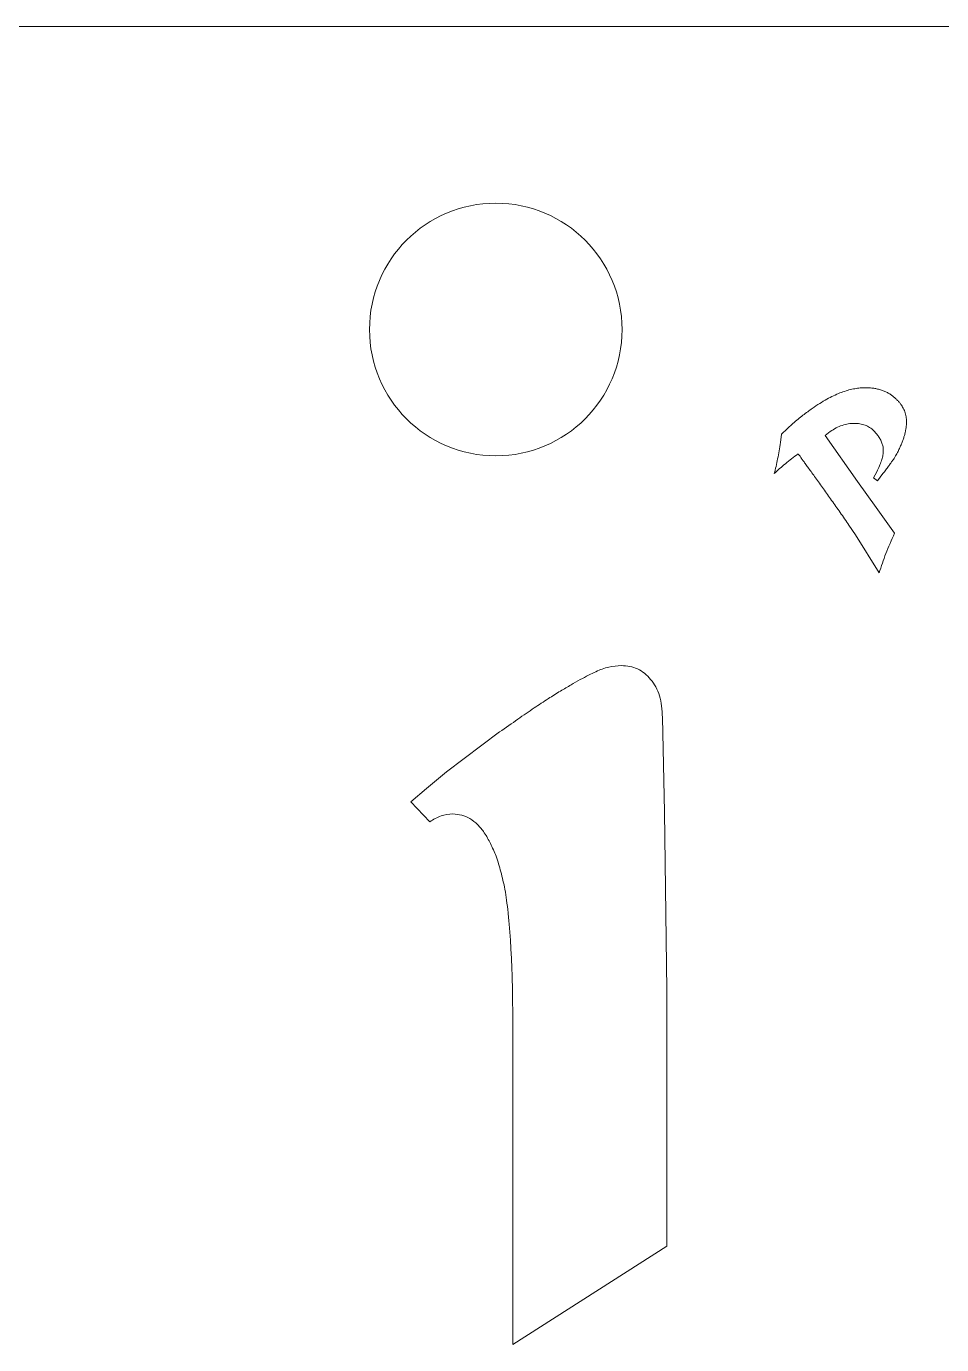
# Model space of a CAD drawing. Header units: millimetres. Extents: x -30 to 30, y -30 to 30.
# Drawn here: x -9.29 to 8.83, y 3.91 to 30 of the extents above; entities that cross this region are included whole.
import ezdxf

# ---------------------------------------------------------------- set-up
doc = ezdxf.new("R2010")
doc.units = ezdxf.units.MM

msp = doc.modelspace()

# ---------------------------------------------------------------- linework, layer by layer
at = {"color": 7, "linetype": 'Continuous', "lineweight": 15}
for p, q in [((22, 30), (-22, 30)), ((5.653, 21.927), (5.633, 21.763)), ((5.882, 22.141), (5.653, 21.927)), ((6.521, 21.9), (6.62, 21.98)), ((7.162, 20.989), (6.521, 21.9)), ((7.542, 21.186), (7.475, 21.067)), ((7.556, 21.006), (7.664, 21.148)), ((7.528, 20.476), (7.162, 20.989)), ((7.475, 21.067), (7.556, 21.006)), ((7.893, 19.967), (7.528, 20.476)), ((6.992, 20.127), (7.119, 19.937)), ((7.119, 19.937), (7.589, 19.186)), ((3.297, 16.32), (3.341, 14.455)), ((-0.979, 15.245), (0.074, 16.035)), ((-1.372, 14.915), (-0.979, 15.245)), ((-1.68, 14.652), (-1.372, 14.915)), ((-1.309, 14.259), (-1.68, 14.652)), ((3.341, 14.455), (3.383, 10.925)), ((3.383, 10.925), (3.383, 5.859)), ((0.338, 3.909), (0.338, 9.894)), ((3.383, 5.859), (0.338, 3.909))]:
    msp.add_line(p, q, dxfattribs=at)
msp.add_circle((0, 24), 2.5, dxfattribs=at)
for points, knots in [([(6.264, 22.439), (6.313, 22.472), (6.408, 22.536), (6.549, 22.62), (6.683, 22.689), (6.81, 22.744), (6.931, 22.787), (7.048, 22.819), (7.16, 22.839), (7.234, 22.844), (7.27, 22.847)], [0, 0, 0, 0, 0.161335, 0.310874, 0.447404, 0.57255, 0.688483, 0.797953, 0.901688, 1, 1, 1, 1]), ([(7.27, 22.847), (7.299, 22.847), (7.356, 22.848), (7.44, 22.843), (7.52, 22.831), (7.596, 22.813), (7.668, 22.79), (7.735, 22.761), (7.798, 22.727), (7.854, 22.686), (7.906, 22.643), (7.953, 22.598), (7.994, 22.553), (8.017, 22.521), (8.029, 22.505)], [0, 0, 0, 0, 0.100256, 0.196905, 0.289066, 0.378785, 0.465735, 0.549409, 0.630999, 0.71108, 0.789265, 0.862859, 0.933314, 1, 1, 1, 1]), ([(5.882, 22.141), (5.915, 22.169), (5.981, 22.225), (6.078, 22.302), (6.172, 22.373), (6.234, 22.417), (6.264, 22.439)], [0, 0, 0, 0, 0.271701, 0.529511, 0.771681, 1, 1, 1, 1]), ([(8.029, 22.505), (8.046, 22.477), (8.081, 22.42), (8.114, 22.325), (8.131, 22.222), (8.131, 22.133), (8.123, 22.058), (8.113, 21.998), (8.099, 21.936), (8.08, 21.871), (8.057, 21.804), (8.03, 21.734), (7.999, 21.662), (7.975, 21.613), (7.963, 21.588)], [0, 0, 0, 0, 0.103005, 0.205427, 0.311675, 0.423955, 0.483154, 0.546295, 0.612236, 0.681356, 0.755184, 0.832993, 0.914258, 1, 1, 1, 1]), ([(7.478, 22.001), (7.466, 22.013), (7.442, 22.035), (7.401, 22.064), (7.358, 22.088), (7.311, 22.108), (7.262, 22.123), (7.209, 22.135), (7.154, 22.141), (7.076, 22.145), (6.975, 22.136), (6.854, 22.106), (6.734, 22.053), (6.659, 22.005), (6.62, 21.98)], [0, 0, 0, 0, 0.0534352, 0.1065567, 0.1604122, 0.2139658, 0.2698026, 0.32732, 0.3875312, 0.450232, 0.5795048, 0.7115672, 0.8511983, 1, 1, 1, 1]), ([(7.578, 21.882), (7.563, 21.902), (7.533, 21.944), (7.497, 21.982), (7.478, 22.001)], [0, 0, 0, 0, 0.483996, 1, 1, 1, 1]), ([(5.514, 21.147), (5.526, 21.195), (5.55, 21.293), (5.581, 21.443), (5.61, 21.6), (5.625, 21.708), (5.633, 21.763)], [0, 0, 0, 0, 0.237038, 0.479314, 0.73297, 1, 1, 1, 1]), ([(7.542, 21.186), (7.561, 21.224), (7.595, 21.294), (7.633, 21.398), (7.66, 21.491), (7.672, 21.577), (7.671, 21.657), (7.653, 21.735), (7.623, 21.811), (7.593, 21.858), (7.578, 21.882)], [0, 0, 0, 0, 0.169867, 0.318904, 0.449671, 0.563523, 0.669224, 0.774609, 0.884359, 1, 1, 1, 1]), ([(5.989, 21.538), (5.944, 21.506), (5.857, 21.444), (5.734, 21.347), (5.619, 21.249), (5.549, 21.181), (5.514, 21.147)], [0, 0, 0, 0, 0.265318, 0.520787, 0.764493, 1, 1, 1, 1]), ([(6.992, 20.127), (6.934, 20.211), (6.82, 20.375), (6.652, 20.616), (6.488, 20.844), (6.358, 21.026), (6.259, 21.161), (6.196, 21.25), (6.14, 21.326), (6.093, 21.391), (6.055, 21.444), (6.025, 21.486), (6.004, 21.516), (5.993, 21.532), (5.989, 21.538)], [0, 0, 0, 0, 0.176859, 0.346524, 0.508815, 0.663607, 0.734926, 0.797855, 0.85253, 0.898728, 0.936761, 0.966317, 0.987396, 1, 1, 1, 1]), ([(7.963, 21.588), (7.948, 21.558), (7.916, 21.494), (7.865, 21.417), (7.815, 21.351), (7.772, 21.29), (7.72, 21.222), (7.684, 21.173), (7.664, 21.148)], [0, 0, 0, 0, 0.193282, 0.400007, 0.517882, 0.657056, 0.818003, 1, 1, 1, 1]), ([(7.893, 19.967), (7.863, 19.9), (7.804, 19.767), (7.723, 19.569), (7.652, 19.376), (7.61, 19.248), (7.589, 19.186)], [0, 0, 0, 0, 0.264562, 0.519649, 0.764871, 1, 1, 1, 1]), ([(0.074, 16.035), (0.196, 16.119), (0.424, 16.278), (0.743, 16.503), (1.026, 16.685), (1.268, 16.839), (1.48, 16.962), (1.664, 17.07), (1.83, 17.154), (2.014, 17.246), (2.227, 17.331), (2.402, 17.343), (2.485, 17.348)], [0, 0, 0, 0, 0.160222, 0.300769, 0.422267, 0.523497, 0.611177, 0.687498, 0.75451, 0.811799, 0.910198, 1, 1, 1, 1]), ([(2.485, 17.348), (2.541, 17.346), (2.652, 17.341), (2.809, 17.286), (2.951, 17.2), (3.071, 17.076), (3.174, 16.927), (3.248, 16.748), (3.287, 16.542), (3.294, 16.397), (3.297, 16.32)], [0, 0, 0, 0, 0.114942, 0.224186, 0.335647, 0.451679, 0.574446, 0.703163, 0.844169, 1, 1, 1, 1]), ([(-0.849, 14.411), (-0.929, 14.404), (-1.094, 14.389), (-1.236, 14.303), (-1.309, 14.259)], [0, 0, 0, 0, 0.484995, 1, 1, 1, 1]), ([(0.182, 12.92), (0.156, 13.037), (0.107, 13.257), (0.015, 13.563), (-0.099, 13.819), (-0.214, 14.035), (-0.354, 14.201), (-0.504, 14.323), (-0.672, 14.399), (-0.79, 14.407), (-0.849, 14.411)], [0, 0, 0, 0, 0.183651, 0.347068, 0.488946, 0.614096, 0.722483, 0.819671, 0.909916, 1, 1, 1, 1]), ([(0.338, 9.894), (0.337, 10.097), (0.335, 10.477), (0.331, 11.006), (0.314, 11.458), (0.295, 11.839), (0.274, 12.163), (0.243, 12.446), (0.217, 12.695), (0.193, 12.849), (0.182, 12.92)], [0, 0, 0, 0, 0.200796, 0.375457, 0.524053, 0.647616, 0.752452, 0.846003, 0.929155, 1, 1, 1, 1])]:
    msp.add_open_spline(points, degree=3, knots=knots, dxfattribs=at)

doc.saveas('drawing.dxf')
